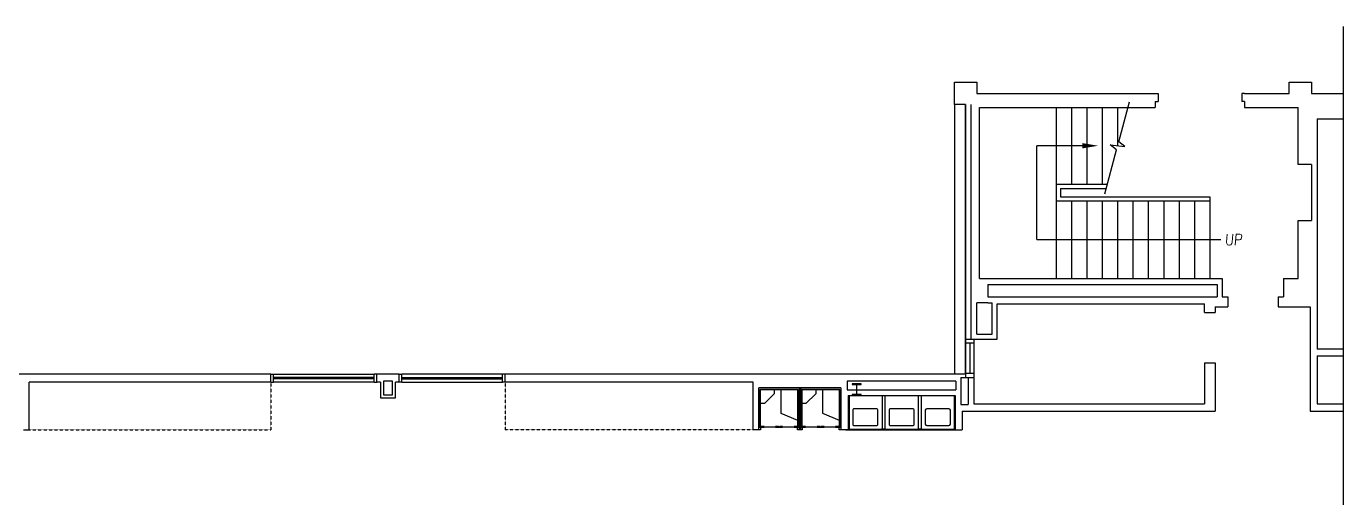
# Model space of a CAD drawing. Extents: x 1352 to 4778, y 442 to 3442.
# Drawn here: x 3695 to 4639, y 2187 to 2525 of the extents above; entities that cross this region are included whole.
import ezdxf
from ezdxf.enums import TextEntityAlignment as Align

# ---------------------------------------------------------------- set-up
doc = ezdxf.new("R2010")
doc.units = 0
doc.header["$MEASUREMENT"] = 0
doc.linetypes.add('HIDDEN', pattern=[0.375, 0.25, -0.125])
doc.linetypes.add('HIDDEN2', pattern=[0.1875, 0.125, -0.0625])
for name, color, linetype in [('A-BELOW', 111, 'CONTINUOUS'), ('A-GLAZ', 191, 'CONTINUOUS'), ('A-OVHD', 111, 'CONTINUOUS'), ('A-STRS', 4, 'CONTINUOUS'), ('A-WL-EX', 171, 'CONTINUOUS')]:
    doc.layers.add(name, color=color, linetype=linetype)
doc.styles.get("Standard").update_dxf_attribs({"font": 'romans.shx', "width": 0.85, "oblique": 5, "height": 15})

msp = doc.modelspace()

# ---------------------------------------------------------------- linework, layer by layer
at = {"layer": 'A-BELOW'}
for p, q in [((4639, 1932.12), (4639, 2524.62)), ((4360, 2468.62), (4360, 2275.43)), ((3872, 2275.43), (3944, 2275.43)), ((3944, 2269.87), (3872, 2269.87)), ((4036, 2275.43), (3964, 2275.43)), ((3964, 2269.87), (4036, 2269.87)), ((4248.13, 2264.68), (4220.63, 2264.68)), ((4220.63, 2264.68), (4220.63, 2237.43)), ((4247.88, 2264.43), (4220.88, 2264.43)), ((4220.88, 2264.43), (4220.88, 2238.18)), ((4223.88, 2254.43), (4230.88, 2261.43)), ((4230.88, 2264.43), (4230.88, 2261.43)), ((4235.88, 2247.43), (4235.88, 2264.43)), ((4247.88, 2238.18), (4247.88, 2264.68)), ((4248.13, 2237.43), (4248.13, 2264.68)), ((4248.88, 2235.68), (4248.88, 2265.81)), ((4249.63, 2265.81), (4249.63, 2235.68)), ((4277.88, 2264.68), (4250.38, 2264.68)), ((4250.38, 2264.68), (4250.38, 2237.43)), ((4277.63, 2264.43), (4250.63, 2264.43)), ((4250.63, 2264.43), (4250.63, 2238.18)), ((4253.63, 2254.43), (4260.63, 2261.43)), ((4260.63, 2264.43), (4260.63, 2261.43)), ((4265.63, 2247.43), (4265.63, 2264.43)), ((4277.63, 2238.18), (4277.63, 2264.68)), ((4277.88, 2237.43), (4277.88, 2264.68)), ((4308.13, 2260.18), (4308.13, 2235.56)), ((4310.13, 2260.18), (4310.13, 2235.56)), ((4334.13, 2260.18), (4334.13, 2235.56)), ((4336.13, 2260.18), (4336.13, 2235.56)), ((4223.88, 2254.43), (4220.88, 2254.43)), ((4247.88, 2242.43), (4235.88, 2247.43)), ((4253.63, 2254.43), (4250.63, 2254.43)), ((4277.63, 2242.43), (4265.63, 2247.43)), ((4339.13, 2249.68), (4339.13, 2239.68)), ((4356.13, 2250.68), (4340.13, 2250.68)), ((4357.13, 2239.68), (4357.13, 2249.68)), ((4223.63, 2238.18), (4220.88, 2238.18)), ((4221.13, 2238.18), (4221.13, 2235.68)), ((4223.63, 2238.18), (4223.63, 2237.43)), ((4223.63, 2237.81), (4231.88, 2237.81)), ((4231.88, 2237.43), (4231.88, 2238.18)), ((4233.94, 2238.18), (4231.88, 2238.18)), ((4234.38, 2237.43), (4233.94, 2238.18)), ((4234.38, 2237.43), (4234.81, 2238.18)), ((4236.88, 2238.18), (4234.81, 2238.18)), ((4236.88, 2238.18), (4236.88, 2237.43)), ((4236.88, 2237.81), (4245.13, 2237.81)), ((4245.13, 2237.43), (4245.13, 2238.18)), ((4247.88, 2238.18), (4245.13, 2238.18)), ((4247.63, 2235.68), (4247.63, 2238.18)), ((4253.38, 2238.18), (4250.63, 2238.18)), ((4250.88, 2238.18), (4250.88, 2235.68)), ((4253.38, 2238.18), (4253.38, 2237.43)), ((4253.38, 2237.81), (4261.63, 2237.81)), ((4261.63, 2237.43), (4261.63, 2238.18)), ((4263.69, 2238.18), (4261.63, 2238.18)), ((4264.13, 2237.43), (4263.69, 2238.18)), ((4264.13, 2237.43), (4264.56, 2238.18)), ((4266.63, 2238.18), (4264.56, 2238.18)), ((4266.63, 2238.18), (4266.63, 2237.43)), ((4266.63, 2237.81), (4274.88, 2237.81)), ((4274.88, 2237.43), (4274.88, 2238.18)), ((4277.63, 2238.18), (4274.88, 2238.18)), ((4277.38, 2235.68), (4277.38, 2238.18)), ((4340.13, 2238.68), (4356.13, 2238.68)), ((4223.63, 2237.43), (4219.88, 2237.43)), ((4221.13, 2235.68), (4219.88, 2235.68)), ((4236.88, 2237.43), (4231.88, 2237.43)), ((4248.88, 2237.43), (4245.13, 2237.43)), ((4250.88, 2235.68), (4247.63, 2235.68)), ((4253.38, 2237.43), (4249.63, 2237.43)), ((4266.63, 2237.43), (4261.63, 2237.43)), ((4278.63, 2237.43), (4274.88, 2237.43)), ((4278.63, 2235.68), (4277.38, 2235.68)), ((4282.13, 2235.68), (4282.13, 2235.56)), ((4282.13, 2235.68), (4362.13, 2235.68)), ((4284.13, 2235.56), (4282.13, 2235.56)), ((4284.13, 2235.68), (4284.13, 2235.56)), ((4284.25, 2236.18), (4284.25, 2235.68)), ((4284.75, 2236.18), (4284.75, 2235.68)), ((4307.5, 2236.18), (4307.5, 2235.68)), ((4307.75, 2236.43), (4307.75, 2236.18)), ((4308, 2236.18), (4308, 2235.68)), ((4308.13, 2235.56), (4310.13, 2235.56)), ((4310.25, 2236.18), (4310.25, 2235.68)), ((4310.5, 2236.43), (4310.5, 2236.18)), ((4310.75, 2236.18), (4310.75, 2235.68)), ((4333.5, 2236.18), (4333.5, 2235.68)), ((4333.75, 2236.43), (4336.5, 2236.43)), ((4333.75, 2236.43), (4333.75, 2236.18)), ((4334, 2236.18), (4334, 2235.68)), ((4334.13, 2235.56), (4336.13, 2235.56)), ((4336.25, 2236.18), (4336.25, 2235.68)), ((4336.5, 2236.43), (4336.5, 2236.18)), ((4336.75, 2236.18), (4336.75, 2235.68)), ((4359.5, 2236.18), (4359.5, 2235.68)), ((4360, 2236.18), (4360, 2235.68)), ((4360.13, 2235.68), (4360.13, 2235.56)), ((4360.13, 2235.56), (4362.13, 2235.56)), ((4362.13, 2235.68), (4362.13, 2235.56))]:
    msp.add_line(p, q, dxfattribs=at)
at = {"layer": 'A-BELOW', "linetype": 'HIDDEN'}
for p, q in [((4284.5, 2260.18), (4284.5, 2236.18)), ((4359.75, 2260.18), (4359.75, 2236.18)), ((4283.75, 2236.18), (4308, 2236.18)), ((4307.75, 2236.43), (4310.5, 2236.43)), ((4310.25, 2236.18), (4334, 2236.18)), ((4336.25, 2236.18), (4360, 2236.18))]:
    msp.add_line(p, q, dxfattribs=at)
at = {"layer": 'A-BELOW'}
for points in [[(4304.13, 2250.68), (4288.13, 2250.68, 0.414214), (4287.13, 2249.68), (4287.13, 2239.68, 0.414214), (4288.13, 2238.68), (4304.13, 2238.68, 0.414214), (4305.13, 2239.68), (4305.13, 2249.68, 0.414214)], [(4330.13, 2250.68), (4314.13, 2250.68, 0.414214), (4313.13, 2249.68), (4313.13, 2239.68, 0.414214), (4314.13, 2238.68), (4330.13, 2238.68, 0.414214), (4331.13, 2239.68), (4331.13, 2249.68, 0.414214)]]:
    msp.add_lwpolyline(points, format="xyb", close=True, dxfattribs=at)
for centre, start, end in [((4340.13, 2249.68), 90, 180), ((4356.13, 2249.68), 0, 90), ((4340.13, 2239.68), 180, 270), ((4356.13, 2239.68), 270, 0)]:
    msp.add_arc(centre, 1, start, end, dxfattribs=at)
at = {"layer": 'A-GLAZ'}
for p, q in [((3870, 2275.43), (3872, 2275.43)), ((3870, 2269.87), (3872, 2269.87)), ((3872, 2269.87), (3872, 2275.43)), ((3944, 2273.15), (3872, 2273.15)), ((3944, 2272.9), (3872, 2272.9)), ((3944, 2272.4), (3872, 2272.4)), ((3944, 2272.15), (3872, 2272.15)), ((3946, 2275.43), (3944, 2275.43)), ((3944, 2269.87), (3944, 2275.43)), ((3944, 2269.87), (3946, 2269.87)), ((3962, 2275.43), (3964, 2275.43)), ((3964, 2269.87), (3962, 2269.87)), ((3964, 2269.87), (3964, 2275.43)), ((3964, 2273.15), (4036, 2273.15)), ((3964, 2272.9), (4036, 2272.9)), ((3964, 2272.4), (4036, 2272.4)), ((3964, 2272.15), (4036, 2272.15)), ((4038, 2275.43), (4036, 2275.43)), ((4036, 2269.87), (4036, 2275.43)), ((4038, 2269.87), (4036, 2269.87))]:
    msp.add_line(p, q, dxfattribs=at)
at = {"layer": 'A-OVHD', "linetype": 'HIDDEN2'}
for p, q in [((3870, 2269.87), (3870, 2235.68)), ((4038, 2269.87), (4038, 2235.68)), ((3696.88, 2235.68), (3870, 2235.68)), ((4215.75, 2235.68), (4038, 2235.68))]:
    msp.add_line(p, q, dxfattribs=at)
at = {"layer": 'A-STRS', "linetype": 'Continuous'}
for p, q in [((4433, 2466.62), (4433, 2411.62)), ((4444, 2466.62), (4444, 2411.62)), ((4455, 2466.62), (4455, 2411.62)), ((4466, 2466.62), (4466, 2411.62)), ((4477, 2466.62), (4477, 2439.12)), ((4419, 2371.87), (4419, 2439.12)), ((4433, 2399.62), (4433, 2344.12)), ((4444, 2399.62), (4444, 2344.12)), ((4455, 2399.62), (4455, 2344.12)), ((4466, 2399.62), (4466, 2344.12)), ((4477, 2399.62), (4477, 2344.12)), ((4488, 2399.62), (4488, 2344.12)), ((4499, 2399.62), (4499, 2344.12)), ((4510, 2399.62), (4510, 2344.12)), ((4521, 2399.62), (4521, 2344.12)), ((4532, 2399.62), (4532, 2344.12)), ((4543, 2399.62), (4543, 2344.12))]:
    msp.add_line(p, q, dxfattribs=at)
at = {"layer": 'A-STRS'}
for p, q in [((4477.78, 2442.02), (4485.44, 2470.62)), ((4451.75, 2439.12), (4419, 2439.12)), ((4467.76, 2404.62), (4476.22, 2436.22)), ((4471.74, 2439.76), (4482.27, 2438.49)), ((4476.22, 2436.22), (4471.74, 2439.76)), ((4482.27, 2438.49), (4477.78, 2442.02)), ((4433, 2411.62), (4433, 2399.62)), ((4433, 2411.62), (4469.63, 2411.62)), ((4436, 2408.62), (4436, 2402.62)), ((4436, 2408.62), (4468.83, 2408.62)), ((4433, 2399.62), (4543, 2399.62)), ((4436, 2402.62), (4543, 2402.62)), ((4543, 2402.62), (4543, 2399.62)), ((4419, 2371.87), (4551, 2371.87))]:
    msp.add_line(p, q, dxfattribs=at)
msp.add_solid([(4451.75, 2441), (4451.75, 2437.25), (4463, 2439.12)], dxfattribs=at)
at = {"layer": 'A-WL-EX'}
for p, q in [((4360, 2468.62), (4360, 2484.62)), ((4376, 2476.62), (4506, 2476.62)), ((4506, 2476.62), (4506, 2470.87)), ((4566, 2476.62), (4566, 2470.87)), ((4568, 2476.62), (4566, 2476.62)), ((4568, 2476.62), (4600, 2476.62)), ((4616, 2476.62), (4639, 2476.62)), ((4368, 2468.62), (4360, 2468.62)), ((4368, 2276.37), (4368, 2468.62)), ((4368, 2468.62), (4368, 2273.12)), ((4372, 2300.62), (4372, 2468.62)), ((4372, 2300.62), (4372, 2468.62)), ((4378, 2344.12), (4378, 2466.62)), ((4378, 2466.62), (4504, 2466.62)), ((4504, 2470.87), (4504, 2466.62)), ((4504, 2470.87), (4506, 2470.87)), ((4568, 2470.87), (4566, 2470.87)), ((4568, 2470.87), (4568, 2466.62)), ((4568, 2466.62), (4606.5, 2466.62)), ((4606.5, 2425.62), (4606.5, 2466.62)), ((4620.13, 2458.5), (4639, 2458.5)), ((4620.13, 2458.5), (4620.13, 2293.37)), ((4616, 2425.62), (4606.5, 2425.62)), ((4616, 2425.62), (4616, 2385.62)), ((4606.5, 2344.12), (4606.5, 2385.62)), ((4606.5, 2385.62), (4616, 2385.62)), ((4378, 2344.12), (4552, 2344.12)), ((4552, 2344.12), (4552, 2331)), ((4596, 2344.12), (4596, 2331)), ((4596, 2344.12), (4606.5, 2344.12)), ((4384, 2339.87), (4548.38, 2339.87)), ((4548.38, 2339.87), (4548.38, 2331)), ((4376, 2304.25), (4376, 2326.62)), ((4376, 2304.25), (4376, 2326.62)), ((4384, 2331), (4548.38, 2331)), ((4384, 2326.62), (4387, 2326.62)), ((4387, 2304.25), (4387, 2326.62)), ((4387, 2304.25), (4387, 2326.62)), ((4390.63, 2300.62), (4390.63, 2325.87)), ((4390.63, 2300.62), (4390.63, 2325.87)), ((4390.63, 2325.87), (4539.38, 2325.87)), ((4539.38, 2319.75), (4539.38, 2325.87)), ((4546.88, 2323.75), (4546.88, 2319.75)), ((4546.88, 2323.75), (4556, 2323.75)), ((4552, 2331), (4556, 2331)), ((4556, 2331), (4556, 2323.75)), ((4592, 2331), (4596, 2331)), ((4592, 2331), (4592, 2323.75)), ((4592, 2323.75), (4615, 2323.75)), ((4615, 2323.75), (4615, 2249.12)), ((4539.38, 2319.75), (4546.88, 2319.75)), ((4376, 2304.25), (4387, 2304.25)), ((4376, 2304.25), (4387, 2304.25)), ((4368, 2300.62), (4390.63, 2300.62)), ((4368, 2297.87), (4374, 2297.87)), ((4368, 2297.87), (4374, 2297.87)), ((4371, 2297.87), (4371, 2276.37)), ((4371, 2297.87), (4371, 2276.37)), ((4372, 2300.62), (4390.63, 2300.62)), ((4374, 2300.62), (4374, 2273.12)), ((4374, 2300.62), (4374, 2273.12)), ((4639, 2293.37), (4620.13, 2293.37)), ((4620.13, 2288.75), (4620.13, 2254.25)), ((4620.13, 2288.75), (4639, 2288.75)), ((4368, 2276.37), (4374, 2276.37)), ((4368, 2276.37), (4374, 2276.37)), ((4539.38, 2283.75), (4546.88, 2283.75)), ((4539.38, 2283.75), (4539.38, 2254.25)), ((4546.88, 2283.75), (4546.88, 2249.12)), ((3870, 2275.43), (3538, 2275.43)), ((3696.88, 2240.31), (3696.88, 2269.87)), ((3870, 2269.87), (3696.88, 2269.87)), ((3696.88, 2235.68), (3696.88, 2266.31)), ((3870, 2269.87), (3870, 2275.43)), ((3946, 2269.87), (3946, 2275.43)), ((3962, 2275.43), (3946, 2275.43)), ((3948.63, 2269.87), (3946, 2269.87)), ((3948.63, 2269.87), (3948.63, 2258.56)), ((3950.75, 2270.5), (3950.75, 2260.68)), ((3957.25, 2270.5), (3950.75, 2270.5)), ((3957.25, 2260.68), (3957.25, 2270.5)), ((3962, 2269.87), (3959.38, 2269.87)), ((3959.38, 2258.56), (3959.38, 2269.87)), ((3962, 2269.87), (3962, 2275.43)), ((4038, 2269.87), (4038, 2275.43)), ((4368, 2275.43), (4038, 2275.43)), ((4215.75, 2269.87), (4038, 2269.87)), ((4215.75, 2240.31), (4215.75, 2269.87)), ((4215.75, 2235.68), (4215.75, 2266.31)), ((4283.25, 2270.5), (4283.25, 2264.31)), ((4361, 2270.5), (4283.25, 2270.5)), ((4361, 2270.5), (4361, 2264.31)), ((4364.63, 2273.12), (4364.63, 2253.75)), ((4364.63, 2273.12), (4364.63, 2253.75)), ((4364.63, 2273.12), (4374, 2273.12)), ((4369.88, 2273.12), (4369.88, 2253.75)), ((4369.88, 2273.12), (4369.88, 2253.75)), ((4374, 2273.12), (4374, 2254.25)), ((4374, 2273.12), (4374, 2254.25)), ((3948.63, 2258.56), (3959.38, 2258.56)), ((3950.75, 2260.68), (3957.25, 2260.68)), ((4278.63, 2265.81), (4219.88, 2265.81)), ((4219.88, 2235.68), (4219.88, 2265.81)), ((4278.63, 2265.81), (4278.63, 2235.68)), ((4283.25, 2264.31), (4361, 2264.31)), ((4283.75, 2260.18), (4283.75, 2235.68)), ((4283.75, 2260.18), (4360.5, 2260.18)), ((4360.5, 2260.18), (4360.5, 2235.68)), ((4364.63, 2253.75), (4369.88, 2253.75)), ((4364.63, 2253.75), (4369.88, 2253.75)), ((4365.63, 2249.12), (4419, 2249.12)), ((4365.63, 2249.12), (4365.63, 2235.68)), ((4365.63, 2249.12), (4546.88, 2249.12)), ((4374, 2254.25), (4419, 2254.25)), ((4374, 2254.25), (4419, 2254.25)), ((4374, 2254.25), (4539.38, 2254.25)), ((4615, 2249.12), (4639, 2249.12)), ((4620.13, 2254.25), (4639, 2254.25)), ((3692.75, 2235.68), (3696.88, 2235.68)), ((4219.88, 2235.68), (4215.75, 2235.68)), ((4283.75, 2235.68), (4278.63, 2235.68)), ((4360.5, 2235.68), (4365.63, 2235.68))]:
    msp.add_line(p, q, dxfattribs=at)
at = {"layer": 'A-WL-EX', "linetype": 'Continuous'}
for p, q in [((4360, 2484.62), (4376, 2484.62)), ((4376, 2484.62), (4376, 2476.62)), ((4600, 2484.62), (4616, 2484.62)), ((4600, 2476.62), (4600, 2484.62)), ((4616, 2484.62), (4616, 2476.62)), ((4384, 2339.87), (4384, 2331)), ((4384, 2326.62), (4376, 2326.62))]:
    msp.add_line(p, q, dxfattribs=at)
at = {"layer": 'A-WL-EX'}
msp.add_lwpolyline([(4286.75, 2268.18), (4289.48, 2268.18, -0.414214), (4289.88, 2267.78), (4289.88, 2261.46, -0.414214), (4289.48, 2261.06), (4286.75, 2261.06), (4286.75, 2260.68), (4293.25, 2260.68), (4293.25, 2261.06), (4290.53, 2261.06, -0.414214), (4290.13, 2261.46), (4290.13, 2267.78, -0.414214), (4290.53, 2268.18), (4293.25, 2268.18), (4293.25, 2268.56), (4286.75, 2268.56)], format="xyb", close=True, dxfattribs=at)

# ---------------------------------------------------------------- texts
at = {"layer": 'A-STRS', "oblique": 5, "width": 0.85}
msp.add_text('UP', height=8, dxfattribs=at).set_placement((4560, 2371.87), align=Align.MIDDLE)

doc.saveas('drawing.dxf')
